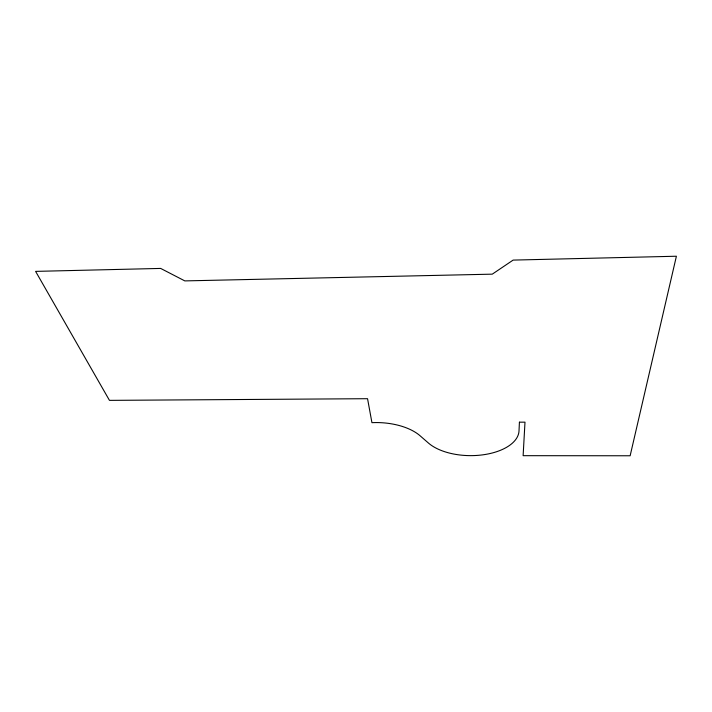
<?xml version="1.0" encoding="UTF-8"?>
<svg xmlns="http://www.w3.org/2000/svg" width="712" height="712" viewBox="0 0 712 712"><rect width="100%" height="100%" fill="white"/><g stroke="black" fill="none" stroke-linecap="round" stroke-linejoin="round"><path stroke-width="1.07" d="M519.422 422.18L519.012 430.893A48.843 25.668 0.5 0 1 482.772 454.843A48.843 25.668 0.5 0 1 428.446 443.051L420.062 435.753A46.574 23.843 3.6 0 0 371.94 422.679L367.552 398.702L109.461 400.367L35.6 271.379L160.672 268.424L184.817 280.902L492.268 274.156L513.138 260.094L676.4 256.231L630.138 455.769L523.124 455.68L524.993 422.163L519.422 422.18"/></g></svg>
